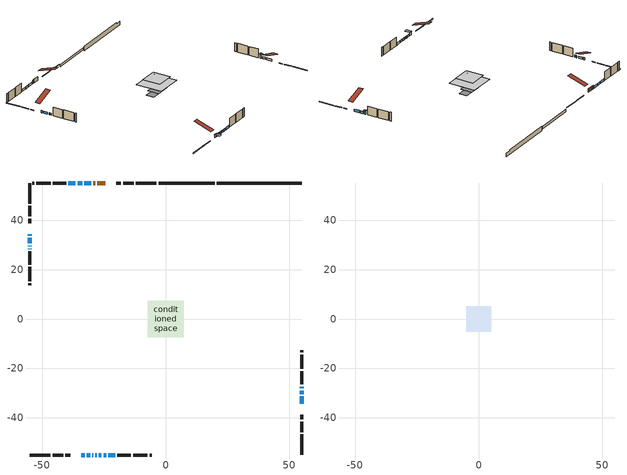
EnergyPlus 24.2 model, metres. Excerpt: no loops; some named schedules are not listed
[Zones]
conditioned space
 floor outside (Floor1 construction): -2.98,-2.98 -2.98,2.98 2.98,2.98 2.98,-2.98 z0.61
 floor adiabatic (Floor3 construction): -3.13,-3.13 -3.13,3.13 3.13,3.13 3.13,-3.13 z0.61
 floor adiabatic (AdiabaticFloorConstruction): -7.32,-7.32 -7.32,7.32 7.32,7.32 7.32,-7.32 z3.05
 floor foundation (Slab1 construction): -6.36,-2.23 -6.36,2.23 6.36,2.23 6.36,-2.23 z-1.83
 floor foundation (Slab2 construction): -3.13,-3.13 -3.13,3.13 3.13,3.13 3.13,-3.13 z-1.05
 wall outside (RimJoist1 construction): -3.75,55 -12.1,55 / -55,-55 -46.64,-55 / -55,55 -55,46.64 / 55,-55 55,-46.64 z0.61:0.91
 wall outside (RimJoist2 construction): -13.03,55 -17.26,55 / -45.72,-55 -41.49,-55 / -55,45.72 -55,41.49 / 55,-45.72 55,-41.49 z0.61:0.91
 wall outside (RimJoist3 construction): -18.19,55 -20.06,55 / -40.56,-55 -38.68,-55 / -55,40.56 -55,38.68 / 55,-40.56 55,-38.68 z0.61:0.91
 wall outside (AdiabaticWallConstruction 1): -24.54,55 -27.68,55 / -28.61,55 -29.24,55 z0.61:2.64
 wall outside (AdiabaticWallConstruction): -34.21,-55 -32.84,-55 z0.61:2.29; -30.16,55 -32.94,55 / 55,-34.21 55,-31.33 / -31.91,-55 -30.58,-55 / -55,34.21 -55,33.74 / -33.87,55 -35.65,55 / 55,-30.4 55,-28.92 / -55,32.82 -55,30.61 / -29.66,-55 -29.4,-55 / -28.47,-55 -27.93,-55 / -27.01,-55 -26.05,-55 / -55,29.68 -55,29.41 / -55,28.48 -55,28.29 / -25.13,-55 -24.15,-55 / -23.23,-55 -20.45,-55 / -36.57,55 -39.35,55 z0.61:1.83; 55,-27.99 55,-27.38 z0.61:2.62
 wall outside (Wall1 construction): -40.28,55 -45.65,55 / -19.52,-55 -14.15,-55 / -55,27.36 -55,21.99 / 55,-26.45 55,-21.08 z0.61:5.49
 wall outside (Wall2 construction): -46.58,55 -52.33,55 / -13.22,-55 -7.47,-55 / -55,21.07 -55,15.31 / 55,-20.15 55,-14.39 z0.61:5.49
 wall outside (Wall3 construction): -53.26,55 -54.07,55 / -6.54,-55 -5.73,-55 / -55,14.38 -55,13.57 / 55,-13.47 55,-12.66 z0.61:5.49
 wall foundation (FoundationWall1 construction): 20.65,55,-1.83 20.65,55,0.61 51.57,55,0.61 51.57,55,-0.01 55,55,-0.01 55,55,-1.83
 wall foundation (FoundationWall2 construction): 19.72,55 -2.82,55 z-1.05:0.15
 window (WindowConstruction 12): -34.21,-55 -32.84,-55 z0.61:2.29
 window (WindowConstruction 6): -30.17,55 -32.94,55 z0.61:1.83
 window (WindowConstruction 7): 55,-34.21 55,-31.33 z0.61:1.83
 window (WindowConstruction 13): -31.91,-55 -30.58,-55 z0.61:1.83
 window (WindowConstruction 8): -55,34.21 -55,33.74 z0.61:1.83
 window (WindowConstruction 9): -33.87,55 -35.65,55 z0.61:1.83
 window (WindowConstruction 10): 55,-30.4 55,-28.92 z0.61:1.83
 window (WindowConstruction 11): -55,32.82 -55,30.61 z0.61:1.83
 window (WindowConstruction 14): -29.65,-55 -29.4,-55 z0.61:1.83
 window (WindowConstruction 15): -28.47,-55 -27.94,-55 z0.61:1.83
 window (WindowConstruction 16): -27.01,-55 -26.05,-55 z0.61:1.83
 window (WindowConstruction): 55,-27.99 55,-27.38 z0.61:2.62
 window (WindowConstruction 1): -55,29.68 -55,29.41 z0.61:1.83
 window (WindowConstruction 2): -55,28.48 -55,28.29 z0.61:1.83
 window (WindowConstruction 3): -25.13,-55 -24.15,-55 z0.61:1.83
 window (WindowConstruction 4): -23.22,-55 -20.45,-55 z0.61:1.83
 window (WindowConstruction 5): -36.58,55 -39.35,55 z0.61:1.83
 door (Door): -24.54,55 -27.68,55 z0.61:2.64
 door (Door 1): -28.61,55 -29.24,55 z0.61:2.64
 ceiling adiabatic (AdiabaticFloorConstruction): 7.32,-7.32 7.32,7.32 -7.32,7.32 -7.32,-7.32 z3.05
 roof outside (Roof1 construction): -3.17,3.17 -3.17,-3.17 3.17,-3.17 3.17,3.17 z5.49
attic - vented
 floor to conditioned space (Floor2 construction Reversed): -5.1,-5.1 -5.1,5.1 5.1,5.1 5.1,-5.1 z5.49
 roof outside (Roof2 construction): -23.61,55,5.49 -23.61,45.07,8.8 -20.99,45.07,8.8 -20.99,55,5.49; -35.14,-55,5.49 -35.14,-45.07,8.8 -37.76,-45.07,8.8 -37.76,-55,5.49; -55,35.14,5.49 -45.07,35.14,8.8 -45.07,37.76,8.8 -55,37.76,5.49; 55,-35.14,5.49 45.07,-35.14,8.8 45.07,-37.76,8.8 55,-37.76,5.49
shading: -32.61,-55 -34.44,-55 -34.44,-58.05 -32.61,-58.05 z2.51; 55,-27.02 55,-28.35 56.07,-28.35 56.07,-27.02 z2.98
[Building]
Building 1: Terrain=Suburbs
[Site:Location]
Vancouver Intl AP_BC: Latitude {deg}=49.19; Longitude {deg}=-123.18; Time Zone {hr}=-8; Elevation {m}=4; Keep Site Location Information=Yes
[Site:GroundTemperature:Shallow]
8.06451, 6.96315, 6.87495, 7.3976, 9.49575, 11.5841, 13.3946, 14.5416, 14.639, 13.7062, 11.9418, 9.91751
[Site:WaterMainsTemperature]
Calculation Method=Schedule; Temperature Schedule=mains temperature schedule
[Material] Roughness=Rough; Thermal Absorptance=0.9
Name | Thickness {m} | Conductivity {W/m-K} | Density {kg/m3} | Specific Heat {J/kg-K} | Solar Absorptance | Visible Absorptance
asphalt or fiberglass shingles | 0.00635 | 0.162714 | 1121.4 | 1465.45 | 0.4 | 0.4
ceiling loosefill ins | 0.254 | 0.0480833 | 16.02 | 1046.75 | 0.7 | 0.7
ceiling stud and cavity | 0.1397 | 0.141673 | 65.682 | 1177.47 | 0.7 | 0.7
concrete 4.0 in. | 0.1016 | 1.803125 | 2242.8 | 837.4 | 0.7 | 0.7
concrete 8.0 in. | 0.2032 | 1.803125 | 2242.8 | 837.4 | 0.7 | 0.7
door material | 0.04445 | 0.0451087 | 512.64 | 1214.23 | 0.7 | 0.7
exterior vertical ins | 0.0504361 | 0.029427 | 32.04 | 1214.23 | 0.7 | 0.7
exterior vertical ins 1 | 0.00347186 | 0.029427 | 32.04 | 1214.23 | 0.7 | 0.7
floor covering | 0.0127 | 0.0433444 | 54.468 | 1339.84 | 0.6 | 0.6
floor covering 1 | 0.0127 | 9.015625 | 54.468 | 1339.84 | 0.6 | 0.6
floor rigid ins | 0.103632 | 0.029427 | 32.04 | 1214.23 | 0.7 | 0.7
floor rigid ins 1; wall rigid ins 1 | 0.512978 | 0.029427 | 32.04 | 1214.23 | 0.7 | 0.7
floor stud and cavity | 0.1397 | 0.14112 | 92.3553 | 1139.71 | 0.7 | 0.7
floor stud and cavity 1 | 0.0889 | 0.233522 | 50.32683 | 1063.81 | 0.7 | 0.7
floor stud and cavity 2 | 0.1397 | 1.75129 | 37.0049 | 1207.88 | 0.7 | 0.7
furniture material conditioned space 1 | 0.1524 | 0.115458 | 640.8 | 1214.23 | 0.6 | 0.6
gypsum board | 0.0127 | 0.160291 | 801 | 837.4 | 0.6 | 0.6
gypsum board 1 | 0.0127 | 0.160291 | 801 | 837.4 | 0.7 | 0.7
interior horizontal ins | 0.0378081 | 0.029427 | 32.04 | 1214.23 | 0.7 | 0.7
osb sheathing 0.5 in. | 0.0127 | 0.115458 | 512.64 | 1214.23 | 0.7 | 0.7
osb sheathing 0.75 in. | 0.01905 | 0.115458 | 512.64 | 1214.23 | 0.7 | 0.7
osb sheathing 2.0 in. | 0.0508 | 0.115458 | 512.64 | 1214.23 | 0.7 | 0.7
rim joist stud and cavity | 0.0508 | 0.0451784 | 125.044 | 1163.47 | 0.6 | 0.6
rim joist stud and cavity 1 | 0.0508 | 0.0310355 | 125.044 | 1163.47 | 0.6 | 0.6
rim joist stud and cavity 2 | 0.0508 | 0.0399817 | 125.044 | 1163.47 | 0.6 | 0.6
roof rigid ins; wall rigid ins | 0.051816 | 0.029427 | 32.04 | 1214.23 | 0.7 | 0.7
roof stud and cavity | 0.2032 | 0.135935 | 78.34581 | 1123.46 | 0.7 | 0.7
wall stud and cavity | 0.1397 | 0.248715 | 139.0536 | 1170.24 | 0.7 | 0.7
wall stud and cavity 1 | 0.1397 | 0.245635 | 139.0536 | 1170.24 | 0.7 | 0.7
wall stud and cavity 2 | 0.1397 | 0.0764279 | 139.0536 | 1170.24 | 0.7 | 0.7
wall stud and cavity 3 | 0.0889 | 0.380278 | 52.3479 | 1209.89 | 0.7 | 0.7
wall stud and cavity 4 | 0.0889 | 0.391764 | 83.0341 | 1211.67 | 0.7 | 0.7
wood siding | 0.0254 | 0.102417 | 544.68 | 1172.36 | 0.4 | 0.4
wood siding 1; wood siding 2; wood siding 3 | 0.0254 | 0.102417 | 544.68 | 1172.36 | 0.7 | 0.7
[WindowMaterial:SimpleGlazingSystem]
Name | U-Factor {W/m2-K} | Solar Heat Gain Coefficient
WindowMaterial | 2.890102 | 0.54
WindowMaterial 1 | 4.5407 | 0.63
WindowMaterial 10 | 4.33856 | 0.65
WindowMaterial 11 | 3.88489 | 0.68
WindowMaterial 12 | 4.19945 | 0.66
WindowMaterial 13 | 5.50596 | 0.61
WindowMaterial 14 | 4.87116 | 0.64
WindowMaterial 15 | 4.61451 | 0.66
WindowMaterial 2 | 5.96304 | 0.58
WindowMaterial 3 | 4.26077 | 0.68
WindowMaterial 4 | 3.3909 | 0.72
WindowMaterial 5 | 3.69013 | 0.71
WindowMaterial 6 | 3.39317 | 0.72
WindowMaterial 7 | 4.95746 | 0.64
WindowMaterial 8 | 3.526038 | 0.71
WindowMaterial 9 | 4.0416 | 0.69
[Construction]
AdiabaticFloorConstruction: floor stud and cavity 2, floor rigid ins 1, osb sheathing 0.75 in., floor covering
AdiabaticWallConstruction: wood siding 2, wall rigid ins 1, wall stud and cavity 3, gypsum board
AdiabaticWallConstruction 1: wood siding 3, wall rigid ins 1, wall stud and cavity 3, gypsum board
Door; Door 1: door material
Floor1 construction: floor stud and cavity, floor rigid ins, osb sheathing 0.75 in., floor covering
Floor2 construction Reversed: gypsum board, ceiling stud and cavity, ceiling loosefill ins
Floor3 construction: floor stud and cavity 1, floor covering 1
FoundationWall1 construction; FoundationWall2 construction: concrete 8.0 in., gypsum board 1
furniture construction conditioned space 1: furniture material conditioned space 1
PartitionWallConstruction: gypsum board, wall stud and cavity 4, gypsum board
RimJoist1 construction: wood siding 1, osb sheathing 2.0 in., rim joist stud and cavity
RimJoist2 construction: wood siding 1, osb sheathing 2.0 in., rim joist stud and cavity 1
RimJoist3 construction: wood siding 1, osb sheathing 2.0 in., rim joist stud and cavity 2
Roof1 construction: asphalt or fiberglass shingles, roof rigid ins, osb sheathing 0.75 in., roof stud and cavity, gypsum board
Roof2 construction: asphalt or fiberglass shingles
Slab1 construction; Slab2 construction: concrete 4.0 in.
Wall1 construction: wood siding, wall rigid ins, osb sheathing 0.5 in., wall stud and cavity, gypsum board
Wall2 construction: wood siding, wall rigid ins, osb sheathing 0.5 in., wall stud and cavity 1, gypsum board
Wall3 construction: wood siding, osb sheathing 0.5 in., wall stud and cavity 2, gypsum board
WindowConstruction: WindowMaterial
WindowConstruction 1: WindowMaterial 1
WindowConstruction 10: WindowMaterial 9
WindowConstruction 11: WindowMaterial 10
WindowConstruction 12: WindowMaterial 11
WindowConstruction 13: WindowMaterial 12
WindowConstruction 14: WindowMaterial 13
WindowConstruction 15: WindowMaterial 14
WindowConstruction 16: WindowMaterial 15
WindowConstruction 2: WindowMaterial 2
WindowConstruction 3: WindowMaterial 3
WindowConstruction 4; WindowConstruction 5: WindowMaterial 4
WindowConstruction 6: WindowMaterial 5
WindowConstruction 7: WindowMaterial 6
WindowConstruction 8: WindowMaterial 7
WindowConstruction 9: WindowMaterial 8
[Zone] Multiplier=1; Part of Total Floor Area=Yes
Name | Volume {m3}
attic - vented | 55.9144
conditioned space | 758.9
[Space]
Name | Zone | Volume {m3}
attic - vented 1 | attic - vented | 55.9144
conditioned space 1 | conditioned space | 758.9
[ZoneInfiltration:EffectiveLeakageArea]
infil attic - vented 1: Zone or Space=attic - vented 1; Schedule=Always On Discrete; Effective Air Leakage Area {cm2}=4304.28; Stack Coefficient=0.000230262; Wind Coefficient=1.02525e-05
[ZoneMixing]
whole house fan mix: Zone or Space=attic - vented; Schedule=Always On Continuous; Design Flow Rate Calculation Method=Flow/Zone; Design Flow Rate {m3/s}=0; Source Zone or Space=conditioned space
[SurfaceProperty:ExposedFoundationPerimeter] Exposed Perimeter Calculation Method=TotalExposedPerimeter
Name | Total Exposed Perimeter {m}
Slab1 | 34.351
Slab2 | 22.54
[InternalMass] Zone or ZoneList=conditioned space; Space or SpaceList=conditioned space 1
Name | Construction | Surface Area {m2}
furniture mass conditioned space 1 | furniture construction conditioned space 1 | 154.088
partition wall mass | PartitionWallConstruction | 346.04
[Lights]
interior lighting: Zone or ZoneList or Space or SpaceList=conditioned space 1; Schedule=interior lighting schedule; Design Level Calculation Method=LightingLevel; Lighting Level {W}=343.2; Return Air Fraction=0; Fraction Radiant=0.6; Fraction Visible=0.2; Fraction Replaceable=1
[People]
occupants: Zone or ZoneList or Space or SpaceList=conditioned space 1; Number of People Schedule=occupants schedule; Number of People Calculation Method=People; Number of People=3; Fraction Radiant=0.314171; Sensible Heat Fraction=0.56303; Activity Level Schedule=occupants activity schedule; Carbon Dioxide Generation Rate {m3/s-W}=0; Enable ASHRAE 55 Comfort Warnings=No; Mean Radiant Temperature Calculation Type=EnclosureAveraged
[ElectricEquipment] Zone or ZoneList or Space or SpaceList=conditioned space 1; Design Level Calculation Method=EquipmentLevel
Name | Schedule | Design Level {W} | Fraction Latent | Fraction Radiant | Fraction Lost
clothes dryer | clothes dryer schedule | 140.772 | 0.015 | 0.081 | 0.85
clothes washer | clothes washer schedule | 32.1985 | 0.03 | 0.162 | 0.7
cooking range | cooking range schedule | 215.147 | 0.08 | 0.432 | 0.2
dishwasher | dishwasher schedule | 66.8632 | 0.3 | 0.18 | 0.4
fridge | fridge schedule | 72.9452 | 0 | 0.6 | 0
mech vent house fan | mech vent house fan schedule | 1.1875 | 0 | 0 | 1
mech vent house fan cfis | mech vent house fan cfis schedule | 0 | 0 | 0 | 0
misc plug loads | misc plug loads schedule | 494.7 | 0.045 | 0.513 | 0.1
whole house fan | Always On Discrete | 0 | 0 | 0 | 1
[OtherEquipment] Zone or ZoneList or Space or SpaceList=conditioned space 1; Design Level Calculation Method=EquipmentLevel
Name | Fuel Type | Schedule | Design Level {W} | Fraction Latent | Fraction Radiant | Fraction Lost
clothes dryer 1 | Electricity | clothes dryer schedule | 0 | 0.015 | 0.081 | 0.85
cooking range 1 | Electricity | cooking range schedule | 0 | 0.08 | 0.432 | 0.2
general water use latent | None | general water use schedule | 62.594 | 1 | 0 | 0
general water use sensible | None | general water use schedule | -61.6891 | 0 | 0.6 | 0
mech vent house fan latent load | None | Always On Discrete | 0 | 1 | 0 | 0
mech vent house fan sensible load | None | Always On Discrete | 0 | 0 | 0 | 0
water heater energy adjustment1 | NaturalGas | Always On Discrete | 0.01 | 0 | 0 | 1
[ZoneInfiltration:DesignFlowRate] Zone or ZoneList or Space or SpaceList=conditioned space 1; Schedule=Always On Discrete; Design Flow Rate Calculation Method=Flow/Zone; Design Flow Rate {m3/s}=0
infil flow; natural vent flow; whole house fan flow
[Foundation:Kiva] Initial Indoor Air Temperature {C}=18; Wall Depth Below Slab {m}=0.2032; Custom Block X Position 1 {m}=0.2159; Custom Block Z Position 1 {m}=0
Name | Interior Horizontal Insulation Material | Interior Horizontal Insulation Depth {m} | Interior Horizontal Insulation Width {m} | Wall Height Above Grade {m} | Custom Block Material Name 1 | Custom Block Depth 1 {m}
Foundation Kiva 1 | interior horizontal ins | 0 | 0.599999 | 0.609996 | exterior vertical ins | 2.43998
Foundation Kiva 2 |  |  |  | 0.149992 | exterior vertical ins 1 | 1.2
[Foundation:Kiva:Settings]
Soil Conductivity {W/m-K}=0.849921; Soil Density {kg/m3}=1842.3; Soil Specific Heat {J/kg-K}=418.7; Ground Solar Absorptivity=0.9; Ground Thermal Absorptivity=0.9; Ground Surface Roughness {m}=0.03; Far-Field Width {m}=40; Deep-Ground Boundary Condition=ZeroFlux; Deep-Ground Depth {m}=40; Minimum Cell Dimension {m}=0.2; Maximum Cell Growth Coefficient=3; Simulation Timestep=Timestep
[Exterior:Lights]
exterior lighting: Schedule=exterior lighting schedule; Design Level {W}=75.6
[Schedule:Constant]
Name | Hourly Value
Always On Continuous; mech vent house fan schedule; mech vent house fan cfis schedule; Always On Discrete | 1
occupants activity schedule | 117.228
fridge schedule | 0
[Schedule:Week:Daily]
interior lighting schedule Week Rule - Jan1-Jan27: interior lighting schedule day, interior lighting schedule day, interior lighting schedule day, interior lighting schedule day, interior lighting schedule day, interior lighting schedule day, interior lighting schedule day, interior lighting schedule default day, interior lighting schedule default day, interior lighting schedule default day, interior lighting schedule default day, interior lighting schedule default day
interior lighting schedule Week Rule - Jan28-Feb3: interior lighting schedule day, interior lighting schedule day, interior lighting schedule day, interior lighting schedule day, interior lighting schedule day 1, interior lighting schedule day 1, interior lighting schedule day 1, interior lighting schedule default day, interior lighting schedule default day, interior lighting schedule default day, interior lighting schedule default day, interior lighting schedule default day
interior lighting schedule Week Rule - Feb4-Feb24: interior lighting schedule day 1, interior lighting schedule day 1, interior lighting schedule day 1, interior lighting schedule day 1, interior lighting schedule day 1, interior lighting schedule day 1, interior lighting schedule day 1, interior lighting schedule default day, interior lighting schedule default day, interior lighting schedule default day, interior lighting schedule default day, interior lighting schedule default day
interior lighting schedule Week Rule - Feb25-Mar3: interior lighting schedule day 1, interior lighting schedule day 1, interior lighting schedule day 1, interior lighting schedule day 1, interior lighting schedule day 2, interior lighting schedule day 2, interior lighting schedule day 2, interior lighting schedule default day, interior lighting schedule default day, interior lighting schedule default day, interior lighting schedule default day, interior lighting schedule default day
interior lighting schedule Week Rule - Mar4-Mar31: interior lighting schedule day 2, interior lighting schedule day 2, interior lighting schedule day 2, interior lighting schedule day 2, interior lighting schedule day 2, interior lighting schedule day 2, interior lighting schedule day 2, interior lighting schedule default day, interior lighting schedule default day, interior lighting schedule default day, interior lighting schedule default day, interior lighting schedule default day
interior lighting schedule Week Rule - Apr1-Apr28: interior lighting schedule day 3, interior lighting schedule day 3, interior lighting schedule day 3, interior lighting schedule day 3, interior lighting schedule day 3, interior lighting schedule day 3, interior lighting schedule day 3, interior lighting schedule default day, interior lighting schedule default day, interior lighting schedule default day, interior lighting schedule default day, interior lighting schedule default day
interior lighting schedule Week Rule - Apr29-May5: interior lighting schedule day 3, interior lighting schedule day 3, interior lighting schedule day 4, interior lighting schedule day 4, interior lighting schedule day 4, interior lighting schedule day 4, interior lighting schedule day 4, interior lighting schedule default day, interior lighting schedule default day, interior lighting schedule default day, interior lighting schedule default day, interior lighting schedule default day
interior lighting schedule Week Rule - May6-May26: interior lighting schedule day 4, interior lighting schedule day 4, interior lighting schedule day 4, interior lighting schedule day 4, interior lighting schedule day 4, interior lighting schedule day 4, interior lighting schedule day 4, interior lighting schedule default day, interior lighting schedule default day, interior lighting schedule default day, interior lighting schedule default day, interior lighting schedule default day
interior lighting schedule Week Rule - May27-Jun2: interior lighting schedule day 4, interior lighting schedule day 4, interior lighting schedule day 4, interior lighting schedule day 4, interior lighting schedule day 4, interior lighting schedule day 5, interior lighting schedule day 5, interior lighting schedule default day, interior lighting schedule default day, interior lighting schedule default day, interior lighting schedule default day, interior lighting schedule default day
interior lighting schedule Week Rule - Jun3-Jun30: interior lighting schedule day 5, interior lighting schedule day 5, interior lighting schedule day 5, interior lighting schedule day 5, interior lighting schedule day 5, interior lighting schedule day 5, interior lighting schedule day 5, interior lighting schedule default day, interior lighting schedule default day, interior lighting schedule default day, interior lighting schedule default day, interior lighting schedule default day
interior lighting schedule Week Rule - Jul1-Jul28: interior lighting schedule day 6, interior lighting schedule day 6, interior lighting schedule day 6, interior lighting schedule day 6, interior lighting schedule day 6, interior lighting schedule day 6, interior lighting schedule day 6, interior lighting schedule default day, interior lighting schedule default day, interior lighting schedule default day, interior lighting schedule default day, interior lighting schedule default day
interior lighting schedule Week Rule - Jul29-Aug4: interior lighting schedule day 6, interior lighting schedule day 6, interior lighting schedule day 6, interior lighting schedule day 7, interior lighting schedule day 7, interior lighting schedule day 7, interior lighting schedule day 7, interior lighting schedule default day, interior lighting schedule default day, interior lighting schedule default day, interior lighting schedule default day, interior lighting schedule default day
interior lighting schedule Week Rule - Aug5-Aug25: interior lighting schedule day 7, interior lighting schedule day 7, interior lighting schedule day 7, interior lighting schedule day 7, interior lighting schedule day 7, interior lighting schedule day 7, interior lighting schedule day 7, interior lighting schedule default day, interior lighting schedule default day, interior lighting schedule default day, interior lighting schedule default day, interior lighting schedule default day
interior lighting schedule Week Rule - Aug26-Sep1: interior lighting schedule day 7, interior lighting schedule day 7, interior lighting schedule day 7, interior lighting schedule day 7, interior lighting schedule day 7, interior lighting schedule day 7, interior lighting schedule day 8, interior lighting schedule default day, interior lighting schedule default day, interior lighting schedule default day, interior lighting schedule default day, interior lighting schedule default day
interior lighting schedule Week Rule - Sep2-Sep29: interior lighting schedule day 8, interior lighting schedule day 8, interior lighting schedule day 8, interior lighting schedule day 8, interior lighting schedule day 8, interior lighting schedule day 8, interior lighting schedule day 8, interior lighting schedule default day, interior lighting schedule default day, interior lighting schedule default day, interior lighting schedule default day, interior lighting schedule default day
interior lighting schedule Week Rule - Sep30-Oct6: interior lighting schedule day 8, interior lighting schedule day 9, interior lighting schedule day 9, interior lighting schedule day 9, interior lighting schedule day 9, interior lighting schedule day 9, interior lighting schedule day 9, interior lighting schedule default day, interior lighting schedule default day, interior lighting schedule default day, interior lighting schedule default day, interior lighting schedule default day
interior lighting schedule Week Rule - Oct7-Oct27: interior lighting schedule day 9, interior lighting schedule day 9, interior lighting schedule day 9, interior lighting schedule day 9, interior lighting schedule day 9, interior lighting schedule day 9, interior lighting schedule day 9, interior lighting schedule default day, interior lighting schedule default day, interior lighting schedule default day, interior lighting schedule default day, interior lighting schedule default day
interior lighting schedule Week Rule - Oct28-Nov3: interior lighting schedule day 9, interior lighting schedule day 9, interior lighting schedule day 9, interior lighting schedule day 9, interior lighting schedule day 10, interior lighting schedule day 10, interior lighting schedule day 10, interior lighting schedule default day, interior lighting schedule default day, interior lighting schedule default day, interior lighting schedule default day, interior lighting schedule default day
interior lighting schedule Week Rule - Nov4-Nov24: interior lighting schedule day 10, interior lighting schedule day 10, interior lighting schedule day 10, interior lighting schedule day 10, interior lighting schedule day 10, interior lighting schedule day 10, interior lighting schedule day 10, interior lighting schedule default day, interior lighting schedule default day, interior lighting schedule default day, interior lighting schedule default day, interior lighting schedule default day
interior lighting schedule Week Rule - Nov25-Dec1: interior lighting schedule day 10, interior lighting schedule day 10, interior lighting schedule day 10, interior lighting schedule day 10, interior lighting schedule day 10, interior lighting schedule day 10, interior lighting schedule day 11, interior lighting schedule default day, interior lighting schedule default day, interior lighting schedule default day, interior lighting schedule default day, interior lighting schedule default day
interior lighting schedule Week Rule - Dec2-Dec31: interior lighting schedule day 11, interior lighting schedule day 11, interior lighting schedule day 11, interior lighting schedule day 11, interior lighting schedule day 11, interior lighting schedule day 11, interior lighting schedule day 11, interior lighting schedule default day, interior lighting schedule default day, interior lighting schedule default day, interior lighting schedule default day, interior lighting schedule default day
occupants schedule Week Rule - Jan1-Dec31: occupants schedule day, occupants schedule day, occupants schedule day, occupants schedule day, occupants schedule day, occupants schedule day, occupants schedule day, occupants schedule default day, occupants schedule default day, occupants schedule default day, occupants schedule default day, occupants schedule default day
clothes dryer schedule Week Rule - Jan1-Dec31: clothes dryer schedule day, clothes dryer schedule day, clothes dryer schedule day, clothes dryer schedule day, clothes dryer schedule day, clothes dryer schedule day, clothes dryer schedule day, clothes dryer schedule default day, clothes dryer schedule default day, clothes dryer schedule default day, clothes dryer schedule default day, clothes dryer schedule default day
clothes washer schedule Week Rule - Jan1-Dec31: clothes washer schedule day, clothes washer schedule day, clothes washer schedule day, clothes washer schedule day, clothes washer schedule day, clothes washer schedule day, clothes washer schedule day, clothes washer schedule default day, clothes washer schedule default day, clothes washer schedule default day, clothes washer schedule default day, clothes washer schedule default day
cooking range schedule Week Rule - Jan1-Dec31: cooking range schedule day, cooking range schedule day, cooking range schedule day, cooking range schedule day, cooking range schedule day, cooking range schedule day, cooking range schedule day, cooking range schedule default day, cooking range schedule default day, cooking range schedule default day, cooking range schedule default day, cooking range schedule default day
dishwasher schedule Week Rule - Jan1-Dec31: dishwasher schedule day, dishwasher schedule day, dishwasher schedule day, dishwasher schedule day, dishwasher schedule day, dishwasher schedule day, dishwasher schedule day, dishwasher schedule default day, dishwasher schedule default day, dishwasher schedule default day, dishwasher schedule default day, dishwasher schedule default day
misc plug loads schedule Week Rule - Jan1-Dec31: misc plug loads schedule day, misc plug loads schedule day, misc plug loads schedule day, misc plug loads schedule day, misc plug loads schedule day, misc plug loads schedule day, misc plug loads schedule day, misc plug loads schedule default day, misc plug loads schedule default day, misc plug loads schedule default day, misc plug loads schedule default day, misc plug loads schedule default day
general water use schedule Week Rule - Jan1-Dec31: general water use schedule day, general water use schedule day, general water use schedule day, general water use schedule day, general water use schedule day, general water use schedule day, general water use schedule day, general water use schedule default day, general water use schedule default day, general water use schedule default day, general water use schedule default day, general water use schedule default day
exterior lighting schedule Week Rule - Jan1-Jan27: exterior lighting schedule day, exterior lighting schedule day, exterior lighting schedule day, exterior lighting schedule day, exterior lighting schedule day, exterior lighting schedule day, exterior lighting schedule day, exterior lighting schedule default day, exterior lighting schedule default day, exterior lighting schedule default day, exterior lighting schedule default day, exterior lighting schedule default day
exterior lighting schedule Week Rule - Jan28-Feb3: exterior lighting schedule day, exterior lighting schedule day, exterior lighting schedule day, exterior lighting schedule day, exterior lighting schedule day 1, exterior lighting schedule day 1, exterior lighting schedule day 1, exterior lighting schedule default day, exterior lighting schedule default day, exterior lighting schedule default day, exterior lighting schedule default day, exterior lighting schedule default day
exterior lighting schedule Week Rule - Feb4-Feb24: exterior lighting schedule day 1, exterior lighting schedule day 1, exterior lighting schedule day 1, exterior lighting schedule day 1, exterior lighting schedule day 1, exterior lighting schedule day 1, exterior lighting schedule day 1, exterior lighting schedule default day, exterior lighting schedule default day, exterior lighting schedule default day, exterior lighting schedule default day, exterior lighting schedule default day
exterior lighting schedule Week Rule - Feb25-Mar3: exterior lighting schedule day 1, exterior lighting schedule day 1, exterior lighting schedule day 1, exterior lighting schedule day 1, exterior lighting schedule day 2, exterior lighting schedule day 2, exterior lighting schedule day 2, exterior lighting schedule default day, exterior lighting schedule default day, exterior lighting schedule default day, exterior lighting schedule default day, exterior lighting schedule default day
exterior lighting schedule Week Rule - Mar4-Mar31: exterior lighting schedule day 2, exterior lighting schedule day 2, exterior lighting schedule day 2, exterior lighting schedule day 2, exterior lighting schedule day 2, exterior lighting schedule day 2, exterior lighting schedule day 2, exterior lighting schedule default day, exterior lighting schedule default day, exterior lighting schedule default day, exterior lighting schedule default day, exterior lighting schedule default day
exterior lighting schedule Week Rule - Apr1-Apr28: exterior lighting schedule day 3, exterior lighting schedule day 3, exterior lighting schedule day 3, exterior lighting schedule day 3, exterior lighting schedule day 3, exterior lighting schedule day 3, exterior lighting schedule day 3, exterior lighting schedule default day, exterior lighting schedule default day, exterior lighting schedule default day, exterior lighting schedule default day, exterior lighting schedule default day
exterior lighting schedule Week Rule - Apr29-May5: exterior lighting schedule day 3, exterior lighting schedule day 3, exterior lighting schedule day 4, exterior lighting schedule day 4, exterior lighting schedule day 4, exterior lighting schedule day 4, exterior lighting schedule day 4, exterior lighting schedule default day, exterior lighting schedule default day, exterior lighting schedule default day, exterior lighting schedule default day, exterior lighting schedule default day
exterior lighting schedule Week Rule - May6-May26: exterior lighting schedule day 4, exterior lighting schedule day 4, exterior lighting schedule day 4, exterior lighting schedule day 4, exterior lighting schedule day 4, exterior lighting schedule day 4, exterior lighting schedule day 4, exterior lighting schedule default day, exterior lighting schedule default day, exterior lighting schedule default day, exterior lighting schedule default day, exterior lighting schedule default day
exterior lighting schedule Week Rule - May27-Jun2: exterior lighting schedule day 4, exterior lighting schedule day 4, exterior lighting schedule day 4, exterior lighting schedule day 4, exterior lighting schedule day 4, exterior lighting schedule day 5, exterior lighting schedule day 5, exterior lighting schedule default day, exterior lighting schedule default day, exterior lighting schedule default day, exterior lighting schedule default day, exterior lighting schedule default day
exterior lighting schedule Week Rule - Jun3-Jun30: exterior lighting schedule day 5, exterior lighting schedule day 5, exterior lighting schedule day 5, exterior lighting schedule day 5, exterior lighting schedule day 5, exterior lighting schedule day 5, exterior lighting schedule day 5, exterior lighting schedule default day, exterior lighting schedule default day, exterior lighting schedule default day, exterior lighting schedule default day, exterior lighting schedule default day
exterior lighting schedule Week Rule - Jul1-Jul28: exterior lighting schedule day 6, exterior lighting schedule day 6, exterior lighting schedule day 6, exterior lighting schedule day 6, exterior lighting schedule day 6, exterior lighting schedule day 6, exterior lighting schedule day 6, exterior lighting schedule default day, exterior lighting schedule default day, exterior lighting schedule default day, exterior lighting schedule default day, exterior lighting schedule default day
exterior lighting schedule Week Rule - Jul29-Aug4: exterior lighting schedule day 6, exterior lighting schedule day 6, exterior lighting schedule day 6, exterior lighting schedule day 7, exterior lighting schedule day 7, exterior lighting schedule day 7, exterior lighting schedule day 7, exterior lighting schedule default day, exterior lighting schedule default day, exterior lighting schedule default day, exterior lighting schedule default day, exterior lighting schedule default day
exterior lighting schedule Week Rule - Aug5-Aug25: exterior lighting schedule day 7, exterior lighting schedule day 7, exterior lighting schedule day 7, exterior lighting schedule day 7, exterior lighting schedule day 7, exterior lighting schedule day 7, exterior lighting schedule day 7, exterior lighting schedule default day, exterior lighting schedule default day, exterior lighting schedule default day, exterior lighting schedule default day, exterior lighting schedule default day
exterior lighting schedule Week Rule - Aug26-Sep1: exterior lighting schedule day 7, exterior lighting schedule day 7, exterior lighting schedule day 7, exterior lighting schedule day 7, exterior lighting schedule day 7, exterior lighting schedule day 7, exterior lighting schedule day 8, exterior lighting schedule default day, exterior lighting schedule default day, exterior lighting schedule default day, exterior lighting schedule default day, exterior lighting schedule default day
exterior lighting schedule Week Rule - Sep2-Sep29: exterior lighting schedule day 8, exterior lighting schedule day 8, exterior lighting schedule day 8, exterior lighting schedule day 8, exterior lighting schedule day 8, exterior lighting schedule day 8, exterior lighting schedule day 8, exterior lighting schedule default day, exterior lighting schedule default day, exterior lighting schedule default day, exterior lighting schedule default day, exterior lighting schedule default day
exterior lighting schedule Week Rule - Sep30-Oct6: exterior lighting schedule day 8, exterior lighting schedule day 9, exterior lighting schedule day 9, exterior lighting schedule day 9, exterior lighting schedule day 9, exterior lighting schedule day 9, exterior lighting schedule day 9, exterior lighting schedule default day, exterior lighting schedule default day, exterior lighting schedule default day, exterior lighting schedule default day, exterior lighting schedule default day
[Schedule:Year]
interior lighting schedule: interior lighting schedule Week Rule - Jan1-Jan27, 1, 1, 1, 27, interior lighting schedule Week Rule - Jan28-Feb3, 1, 28, 2, 3, interior lighting schedule Week Rule - Feb4-Feb24, 2, 4, 2, 24, interior lighting schedule Week Rule - Feb25-Mar3, 2, 25, 3, 3, interior lighting schedule Week Rule - Mar4-Mar31, 3, 4, 3, 31, interior lighting schedule Week Rule - Apr1-Apr28, 4, 1, 4, 28, interior lighting schedule Week Rule - Apr29-May5, 4, 29, 5, 5, interior lighting schedule Week Rule - May6-May26, 5, 6, 5, 26, interior lighting schedule Week Rule - May27-Jun2, 5, 27, 6, 2, interior lighting schedule Week Rule - Jun3-Jun30, 6, 3, 6, 30, interior lighting schedule Week Rule - Jul1-Jul28, 7, 1, 7, 28, interior lighting schedule Week Rule - Jul29-Aug4, 7, 29, 8, 4, interior lighting schedule Week Rule - Aug5-Aug25, 8, 5, 8, 25, interior lighting schedule Week Rule - Aug26-Sep1, 8, 26, 9, 1, interior lighting schedule Week Rule - Sep2-Sep29, 9, 2, 9, 29, interior lighting schedule Week Rule - Sep30-Oct6, 9, 30, 10, 6, interior lighting schedule Week Rule - Oct7-Oct27, 10, 7, 10, 27, interior lighting schedule Week Rule - Oct28-Nov3, 10, 28, 11, 3, interior lighting schedule Week Rule - Nov4-Nov24, 11, 4, 11, 24, interior lighting schedule Week Rule - Nov25-Dec1, 11, 25, 12, 1, interior lighting schedule Week Rule - Dec2-Dec31, 12, 2, 12, 31
occupants schedule: occupants schedule Week Rule - Jan1-Dec31, 1, 1, 12, 31
clothes dryer schedule: clothes dryer schedule Week Rule - Jan1-Dec31, 1, 1, 12, 31
clothes washer schedule: clothes washer schedule Week Rule - Jan1-Dec31, 1, 1, 12, 31
cooking range schedule: cooking range schedule Week Rule - Jan1-Dec31, 1, 1, 12, 31
dishwasher schedule: dishwasher schedule Week Rule - Jan1-Dec31, 1, 1, 12, 31
misc plug loads schedule: misc plug loads schedule Week Rule - Jan1-Dec31, 1, 1, 12, 31
general water use schedule: general water use schedule Week Rule - Jan1-Dec31, 1, 1, 12, 31
exterior lighting schedule: exterior lighting schedule Week Rule - Jan1-Jan27, 1, 1, 1, 27, exterior lighting schedule Week Rule - Jan28-Feb3, 1, 28, 2, 3, exterior lighting schedule Week Rule - Feb4-Feb24, 2, 4, 2, 24, exterior lighting schedule Week Rule - Feb25-Mar3, 2, 25, 3, 3, exterior lighting schedule Week Rule - Mar4-Mar31, 3, 4, 3, 31, exterior lighting schedule Week Rule - Apr1-Apr28, 4, 1, 4, 28, exterior lighting schedule Week Rule - Apr29-May5, 4, 29, 5, 5, exterior lighting schedule Week Rule - May6-May26, 5, 6, 5, 26, exterior lighting schedule Week Rule - May27-Jun2, 5, 27, 6, 2, exterior lighting schedule Week Rule - Jun3-Jun30, 6, 3, 6, 30, exterior lighting schedule Week Rule - Jul1-Jul28, 7, 1, 7, 28, exterior lighting schedule Week Rule - Jul29-Aug4, 7, 29, 8, 4, exterior lighting schedule Week Rule - Aug5-Aug25, 8, 5, 8, 25, exterior lighting schedule Week Rule - Aug26-Sep1, 8, 26, 9, 1, exterior lighting schedule Week Rule - Sep2-Sep29, 9, 2, 9, 29, exterior lighting schedule Week Rule - Sep30-Oct6, 9, 30, 10, 6, exterior lighting schedule Week Rule - Oct7-Oct27, 10, 7, 10, 27, exterior lighting schedule Week Rule - Oct28-Nov3, 10, 28, 11, 3, exterior lighting schedule Week Rule - Nov4-Nov24, 11, 4, 11, 24, exterior lighting schedule Week Rule - Nov25-Dec1, 11, 25, 12, 1, exterior lighting schedule Week Rule - Dec2-Dec31, 12, 2, 12, 31
[Schedule:Compact]
mains temperature schedule: Through: 01/01, For: AllDays, Until: 24:00, 11.375, Through: 01/02, For: AllDays, Until: 24:00, 11.3367, Through: 01/03, For: AllDays, Until: 24:00, 11.2994, Through: 01/04, For: AllDays, Until: 24:00, 11.2628, Through: 01/05, For: AllDays, Until: 24:00, 11.2267, Through: 01/06, For: AllDays, Until: 24:00, 11.1917, Through: 01/07, For: AllDays, Until: 24:00, 11.1578, Through: 01/08, For: AllDays, Until: 24:00, 11.1244, Through: 01/09, For: AllDays, Until: 24:00, 11.0917, Through: 01/10, For: AllDays, Until: 24:00, 11.06, Through: 01/11, For: AllDays, Until: 24:00, 11.0289, Through: 01/12, For: AllDays, Until: 24:00, 10.9989, Through: 01/13, For: AllDays, Until: 24:00, 10.97, Through: 01/14, For: AllDays, Until: 24:00, 10.9417, Through: 01/15, For: AllDays, Until: 24:00, 10.9139, Through: 01/16, For: AllDays, Until: 24:00, 10.8878, Through: 01/17, For: AllDays, Until: 24:00, 10.8622, Through: 01/18, For: AllDays, Until: 24:00, 10.8372, Through: 01/19, For: AllDays, Until: 24:00, 10.8133, Through: 01/20, For: AllDays, Until: 24:00, 10.7906, Through: 01/21, For: AllDays, Until: 24:00, 10.7683, Through: 01/22, For: AllDays, Until: 24:00, 10.7478, Through: 01/23, For: AllDays, Until: 24:00, 10.7272, Through: 01/24, For: AllDays, Until: 24:00, 10.7083, Through: 01/25, For: AllDays, Until: 24:00, 10.69, Through: 01/26, For: AllDays, Until: 24:00, 10.6728, Through: 01/27, For: AllDays, Until: 24:00, 10.6567, Through: 01/28, For: AllDays, Until: 24:00, 10.6411, Through: 01/29, For: AllDays, Until: 24:00, 10.6267, Through: 01/30, For: AllDays, Until: 24:00, 10.6133, Through: 01/31, For: AllDays, Until: 24:00, 10.6011, Through: 02/01, For: AllDays, Until: 24:00, 10.59, Through: 02/02, For: AllDays, Until: 24:00, 10.5794, Through: 02/03, For: AllDays, Until: 24:00, 10.57, Through: 02/04, For: AllDays, Until: 24:00, 10.5617, Through: 02/05, For: AllDays, Until: 24:00, 10.5539, Through: 02/06, For: AllDays, Until: 24:00, 10.5478, Through: 02/07, For: AllDays, Until: 24:00, 10.5422, Through: 02/08, For: AllDays, Until: 24:00, 10.5378, Through: 02/09, For: AllDays, Until: 24:00, 10.5339, Through: 02/10, For: AllDays, Until: 24:00, 10.5317, Through: 02/11, For: AllDays, Until: 24:00, 10.53, Through: 02/12, For: AllDays, Until: 24:00, 10.53, Through: 02/13, For: AllDays, Until: 24:00, 10.5306, Through: 02/14, For: AllDays, Until: 24:00, 10.5317, Through: 02/15, For: AllDays, Until: 24:00, 10.5344, Through: 02/16, For: AllDays, Until: 24:00, 10.5378, Through: 02/17, For: AllDays, Until: 24:00, 10.5428, Through: 02/18, For: AllDays, Until: 24:00, 10.5483, Through: 02/19, For: AllDays, Until: 24:00, 10.5544, Through: 02/20, For: AllDays, Until: 24:00, 10.5622, Through: 02/21, For: AllDays, Until: 24:00, 10.5706, Through: 02/22, For: AllDays, Until: 24:00, 10.5806, Through: 02/23, For: AllDays, Until: 24:00, 10.5911, Through: 02/24, For: AllDays, Until: 24:00, 10.6022, Through: 02/25, For: AllDays, Until: 24:00, 10.615, Through: 02/26, For: AllDays, Until: 24:00, 10.6283, Through: 02/27, For: AllDays, Until: 24:00, 10.6428, Through: 02/28, For: AllDays, Until: 24:00, 10.6583, Through: 03/01, For: AllDays, Until: 24:00, 10.6744, Through: 03/02, For: AllDays, Until: 24:00, 10.6917, Through: 03/03, For: AllDays, Until: 24:00, 10.71, Through: 03/04, For: AllDays, Until: 24:00, 10.7294, Through: 03/05, For: AllDays, Until: 24:00, 10.7494, Through: 03/06, For: AllDays, Until: 24:00, 10.7706, Through: 03/07, For: AllDays, Until: 24:00, 10.7928, Through: 03/08, For: AllDays, Until: 24:00, 10.8161, Through: 03/09, For: AllDays, Until: 24:00, 10.84, Through: 03/10, For: AllDays, Until: 24:00, 10.8644, Through: 03/11, For: AllDays, Until: 24:00, 10.8906, Through: 03/12, For: AllDays, Until: 24:00, 10.9167, Through: 03/13, For: AllDays, Until: 24:00, 10.9444, Through: 03/14, For: AllDays, Until: 24:00, 10.9728, Through: 03/15, For: AllDays, Until: 24:00, 11.0022, Through: 03/16, For: AllDays, Until: 24:00, 11.0322, Through: 03/17, For: AllDays, Until: 24:00, 11.0633, Through: 03/18, For: AllDays, Until: 24:00, 11.095, Through: 03/19, For: AllDays, Until: 24:00, 11.1278, Through: 03/20, For: AllDays, Until: 24:00, 11.1611, Through: 03/21, For: AllDays, Until: 24:00, 11.1956, Through: 03/22, For: AllDays, Until: 24:00, 11.2306, Through: 03/23, For: AllDays, Until: 24:00, 11.2667, Through: 03/24, For: AllDays, Until: 24:00, 11.3033, Through: 03/25, For: AllDays, Until: 24:00, 11.3406, Through: 03/26, For: AllDays, Until: 24:00, 11.3789, Through: 03/27, For: AllDays, Until: 24:00, 11.4178, Through: 03/28, For: AllDays, Until: 24:00, 11.4572, Through: 03/29, For: AllDays, Until: 24:00, 11.4978, Through: 03/30, For: AllDays, Until: 24:00, 11.5389, Through: 03/31, For: AllDays, Until: 24:00, 11.5811, Through: 04/01, For: AllDays, Until: 24:00, 11.6233, Through: 04/02, For: AllDays, Until: 24:00, 11.6667, Through: 04/03, For: AllDays, Until: 24:00, 11.7106, Through: 04/04, For: AllDays, Until: 24:00, 11.755, Through: 04/05, For: AllDays, Until: 24:00, 11.8006, Through: 04/06, For: AllDays, Until: 24:00, 11.8461, Through: 04/07, For: AllDays, Until: 24:00, 11.8928, Through: 04/08, For: AllDays, Until: 24:00, 11.9394, Through: 04/09, For: AllDays, Until: 24:00, 11.9872, Through: 04/10, For: AllDays, Until: 24:00, 12.0356, Through: 04/11, For: AllDays, Until: 24:00, 12.0844, Through: 04/12, For: AllDays, Until: 24:00, 12.1333, Through: 04/13, For: AllDays, Until: 24:00, 12.1833, Through: 04/14, For: AllDays, Until: 24:00, 12.2339, Through: 04/15, For: AllDays, Until: 24:00, 12.2844, Through: 04/16, For: AllDays, Until: 24:00, 12.3361, Through: 04/17, For: AllDays, Until: 24:00, 12.3878, Through: 04/18, For: AllDays, Until: 24:00, 12.44, Through: 04/19, For: AllDays, Until: 24:00, 12.4928, Through: 04/20, For: AllDays, Until: 24:00, 12.5456, Through: 04/21, For: AllDays, Until: 24:00, 12.5994, Through: 04/22, For: AllDays, Until: 24:00, 12.6533, Through: 04/23, For: AllDays, Until: 24:00, 12.7072, Through: 04/24, For: AllDays, Until: 24:00, 12.7622, Through: 04/25, For: AllDays, Until: 24:00, 12.8172, Through: 04/26, For: AllDays, Until: 24:00, 12.8722, Through: 04/27, For: AllDays, Until: 24:00, 12.9278, Through: 04/28, For: AllDays, Until: 24:00, 12.9839, Through: 04/29, For: AllDays, Until: 24:00, 13.04, Through: 04/30, For: AllDays, Until: 24:00, 13.0961, Through: 05/01, For: AllDays, Until: 24:00, 13.1533, Through: 05/02, For: AllDays, Until: 24:00, 13.21, Through: 05/03, For: AllDays, Until: 24:00, 13.2672, Through: 05/04, For: AllDays, Until: 24:00, 13.3244, Through: 05/05, For: AllDays, Until: 24:00, 13.3817, Through: 05/06, For: AllDays, Until: 24:00, 13.4394, Through: 05/07, For: AllDays, Until: 24:00, 13.4972, Through: 05/08, For: AllDays, Until: 24:00, 13.555, Through: 05/09, For: AllDays, Until: 24:00, 13.6133, Through: 05/10, For: AllDays, Until: 24:00, 13.6711, Through: 05/11, For: AllDays, Until: 24:00, 13.7294, Through: 05/12, For: AllDays, Until: 24:00, 13.7878, Through: 05/13, For: AllDays, Until: 24:00, 13.8461, Through: 05/14, For: AllDays, Until: 24:00, 13.9044, Through: 05/15, For: AllDays, Until: 24:00, 13.9628, Through: 05/16, For: AllDays, Until: 24:00, 14.0211, Through: 05/17, For: AllDays, Until: 24:00, 14.0789, Through: 05/18, For: AllDays, Until: 24:00, 14.1372, Through: 05/19, For: AllDays, Until: 24:00, 14.1956, Through: 05/20, For: AllDays, Until: 24:00, 14.2533, Through: 05/21, For: AllDays, Until: 24:00, 14.3117, Through: 05/22, For: AllDays, Until: 24:00, 14.3694, Through: 05/23, For: AllDays, Until: 24:00, 14.4272, Through: 05/24, For: AllDays, Until: 24:00, 14.4844, Through: 05/25, For: AllDays, Until: 24:00, 14.5422, Through: 05/26, For: AllDays, Until: 24:00, 14.5994, Through: 05/27, For: AllDays, Until: 24:00, 14.6561, Through: 05/28, For: AllDays, Until: 24:00, 14.7128, Through: 05/29, For: AllDays, Until: 24:00, 14.7694, Through: 05/30, For: AllDays, Until: 24:00, 14.8261, Through: 05/31, For: AllDays, Until: 24:00, 14.8817, Through: 06/01, For: AllDays, Until: 24:00, 14.9378, Through: 06/02, For: AllDays, Until: 24:00, 14.9933, Through: 06/03, For: AllDays, Until: 24:00, 15.0483, Through: 06/04, For: AllDays, Until: 24:00, 15.1028, Through: 06/05, For: AllDays, Until: 24:00, 15.1572, Through: 06/06, For: AllDays, Until: 24:00, 15.2117, Through: 06/07, For: AllDays, Until: 24:00, 15.265, Through: 06/08, For: AllDays, Until: 24:00, 15.3183, Through: 06/09, For: AllDays, Until: 24:00, 15.3711, Through: 06/10, For: AllDays, Until: 24:00, 15.4239, Through: 06/11, For: AllDays, Until: 24:00, 15.4756, Through: 06/12, For: AllDays, Until: 24:00, 15.5272, Through: 06/13, For: AllDays, Until: 24:00, 15.5783, Through: 06/14, For: AllDays, Until: 24:00, 15.6289, Through: 06/15, For: AllDays, Until: 24:00, 15.6789, Through: 06/16, For: AllDays, Until: 24:00, 15.7283, Through: 06/17, For: AllDays, Until: 24:00, 15.7772, Through: 06/18, For: AllDays, Until: 24:00, 15.8261, Through: 06/19, For: AllDays, Until: 24:00, 15.8739, Through: 06/20, For: AllDays, Until: 24:00, 15.9211, Through: 06/21, For: AllDays, Until: 24:00, 15.9678, Through: 06/22, For: AllDays, Until: 24:00, 16.0139, Through: 06/23, For: AllDays, Until: 24:00, 16.0594, Through: 06/24, For: AllDays, Until: 24:00, 16.1044, Through: 06/25, For: AllDays, Until: 24:00, 16.1483, Through: 06/26, For: AllDays, Until: 24:00, 16.1922, Through: 06/27, For: AllDays, Until: 24:00, 16.235, Through: 06/28, For: AllDays, Until: 24:00, 16.2772, Through: 06/29, For: AllDays, Until: 24:00, 16.3183, Through: 06/30, For: AllDays, Until: 24:00, 16.3594, Through: 07/01, For: AllDays, Until: 24:00, 16.3994, Through: 07/02, For: AllDays, Until: 24:00, 16.4389, Through: 07/03, For: AllDays, Until: 24:00, 16.4772, Through: 07/04, For: AllDays, Until: 24:00, 16.515, Through: 07/05, For: AllDays, Until: 24:00, 16.5522, Through: 07/06, For: AllDays, Until: 24:00, 16.5883, Through: 07/07, For: AllDays, Until: 24:00, 16.6239, Through: 07/08, For: AllDays, Until: 24:00, 16.6583, Through: 07/09, For: AllDays, Until: 24:00, 16.6922, Through: 07/10, For: AllDays, Until: 24:00, 16.7256, Through: 07/11, For: AllDays, Until: 24:00, 16.7578, Through: 07/12, For: AllDays, Until: 24:00, 16.7889, Through: 07/13, For: AllDays, Until: 24:00, 16.8194, Through: 07/14, For: AllDays, Until: 24:00, 16.8489, Through: 07/15, For: AllDays, Until: 24:00, 16.8778, Through: 07/16, For: AllDays, Until: 24:00, 16.9056, Through: 07/17, For: AllDays, Until: 24:00, 16.9328, Through: 07/18, For: AllDays, Until: 24:00, 16.9589, Through: 07/19, For: AllDays, Until: 24:00, 16.9839, Through: 07/20, For: AllDays, Until: 24:00, 17.0083, Through: 07/21, For: AllDays, Until: 24:00, 17.0317, Through: 07/22, For: AllDays, Until: 24:00, 17.0544, Through: 07/23, For: AllDays, Until: 24:00, 17.0761, Through: 07/24, For: AllDays, Until: 24:00, 17.0967, Through: 07/25, For: AllDays, Until: 24:00, 17.1161, Through: 07/26, For: AllDays, Until: 24:00, 17.135, Through: 07/27, For: AllDays, Until: 24:00, 17.1528, Through: 07/28, For: AllDays, Until: 24:00, 17.1694, Through: 07/29, For: AllDays, Until: 24:00, 17.1856, Through: 07/30, For: AllDays, Until: 24:00, 17.2, Through: 07/31, For: AllDays, Until: 24:00, 17.2144, Through: 08/01, For: AllDays, Until: 24:00, 17.2272, Through: 08/02, For: AllDays, Until: 24:00, 17.2389, Through: 08/03, For: AllDays, Until: 24:00, 17.25, Through: 08/04, For: AllDays, Until: 24:00, 17.26, Through: 08/05, For: AllDays, Until: 24:00, 17.2689, Through: 08/06, For: AllDays, Until: 24:00, 17.2772, Through: 08/07, For: AllDays, Until: 24:00, 17.2839, Through: 08/08, For: AllDays, Until: 24:00, 17.29, Through: 08/09, For: AllDays, Until: 24:00, 17.295, Through: 08/10, For: AllDays, Until: 24:00, 17.2989, Through: 08/11, For: AllDays, Until: 24:00, 17.3022, Through: 08/12, For: AllDays, Until: 24:00, 17.3039, Through: 08/13, For: AllDays, Until: 24:00, 17.305, Through: 08/14, For: AllDays, Until: 24:00, 17.305, Through: 08/15, For: AllDays, Until: 24:00, 17.3039, Through: 08/16, For: AllDays, Until: 24:00, 17.3022, Through: 08/17, For: AllDays, Until: 24:00, 17.2989, Through: 08/18, For: AllDays, Until: 24:00, 17.295, Through: 08/19, For: AllDays, Until: 24:00, 17.29, Through: 08/20, For: AllDays, Until: 24:00, 17.2839, Through: 08/21, For: AllDays, Until: 24:00, 17.2772, Through: 08/22, For: AllDays, Until: 24:00, 17.2689, Through: 08/23, For: AllDays, Until: 24:00, 17.26, Through: 08/24, For: AllDays, Until: 24:00, 17.25, Through: 08/25, For: AllDays, Until: 24:00, 17.2394, Through: 08/26, For: AllDays, Until: 24:00, 17.2272, Through: 08/27, For: AllDays, Until: 24:00, 17.2144, Through: 08/28, For: AllDays, Until: 24:00, 17.2006, Through: 08/29, For: AllDays, Until: 24:00, 17.1856, Through: 08/30, For: AllDays, Until: 24:00, 17.1694, Through: 08/31, For: AllDays, Until: 24:00, 17.1528, Through: 09/01, For: AllDays, Until: 24:00, 17.135, Through: 09/02, For: AllDays, Until: 24:00, 17.1161, Through: 09/03, For: AllDays, Until: 24:00, 17.0967, Through: 09/04, For: AllDays, Until: 24:00, 17.0761, Through: 09/05, For: AllDays, Until: 24:00, 17.0544, Through: 09/06, For: AllDays, Until: 24:00, 17.0322, Through: 09/07, For: AllDays, Until: 24:00, 17.0089, Through: 09/08, For: AllDays, Until: 24:00, 16.9844, Through: 09/09, For: AllDays, Until: 24:00, 16.9589, Through: 09/10, For: AllDays, Until: 24:00, 16.9328, Through: 09/11, For: AllDays, Until: 24:00, 16.9061, Through: 09/12, For: AllDays, Until: 24:00, 16.8783, Through: 09/13, For: AllDays, Until: 24:00, 16.8494, Through: 09/14, For: AllDays, Until: 24:00, 16.8194, Through: 09/15, For: AllDays, Until: 24:00, 16.7894, Through: 09/16, For: AllDays, Until: 24:00, 16.7578, Through: 09/17, For: AllDays, Until: 24:00, 16.7256, Through: 09/18, For: AllDays, Until: 24:00, 16.6928, Through: 09/19, For: AllDays, Until: 24:00, 16.6589, Through: 09/20, For: AllDays, Until: 24:00, 16.6239, Through: 09/21, For: AllDays, Until: 24:00, 16.5889, Through: 09/22, For: AllDays, Until: 24:00, 16.5522, Through: 09/23, For: AllDays, Until: 24:00, 16.5156, Through: 09/24, For: AllDays, Until: 24:00, 16.4778, Through: 09/25, For: AllDays, Until: 24:00, 16.4389, Through: 09/26, For: AllDays, Until: 24:00, 16.3994, Through: 09/27, For: AllDays, Until: 24:00, 16.3594, Through: 09/28, For: AllDays, Until: 24:00, 16.3189, Through: 09/29, For: AllDays, Until: 24:00, 16.2772, Through: 09/30, For: AllDays, Until: 24:00, 16.235, Through: 10/01, For: AllDays, Until: 24:00, 16.1922, Through: 10/02, For: AllDays, Until: 24:00, 16.1489, Through: 10/03, For: AllDays, Until: 24:00, 16.1044, Through: 10/04, For: AllDays, Until: 24:00, 16.06, Through: 10/05, For: AllDays, Until: 24:00, 16.0144, Through: 10/06, For: AllDays, Until: 24:00, 15.9683, Through: 10/07, For: AllDays, Until: 24:00, 15.9217, Through: 10/08, For: AllDays, Until: 24:00, 15.8744, Through: 10/09, For: AllDays, Until: 24:00, 15.8261, Through: 10/10, For: AllDays, Until: 24:00, 15.7778, Through: 10/11, For: AllDays, Until: 24:00, 15.7289, Through: 10/12, For: AllDays, Until: 24:00, 15.6794, Through: 10/13, For: AllDays, Until: 24:00, 15.6294, Through: 10/14, For: AllDays, Until: 24:00, 15.5789, Through: 10/15, For: AllDays, Until: 24:00, 15.5278, Through: 10/16, For: AllDays, Until: 24:00, 15.4761, Through: 10/17, For: AllDays, Until: 24:00, 15.4244, Through: 10/18, For: AllDays, Until: 24:00, 15.3717, Through: 10/19, For: AllDays, Until: 24:00, 15.3189, Through: 10/20, For: AllDays, Until: 24:00, 15.2656, Through: 10/21, For: AllDays, Until: 24:00, 15.2117, Through: 10/22, For: AllDays, Until: 24:00, 15.1578, Through: 10/23, For: AllDays, Until: 24:00, 15.1033, Through: 10/24, For: AllDays, Until: 24:00, 15.0489, Through: 10/25, For: AllDays, Until: 24:00, 14.9933, Through: 10/26, For: AllDays, Until: 24:00, 14.9383, Through: 10/27, For: AllDays, Until: 24:00, 14.8822, Through: 10/28, For: AllDays, Until: 24:00, 14.8261, Through: 10/29, For: AllDays, Until: 24:00, 14.77, Through: 10/30, For: AllDays, Until: 24:00, 14.7133, Through: 10/31, For: AllDays, Until: 24:00, 14.6567, Through: 11/01, For: AllDays, Until: 24:00, 14.5994, Through: 11/02, For: AllDays, Until: 24:00, 14.5428, Through: 11/03, For: AllDays, Until: 24:00, 14.485, Through: 11/04, For: AllDays, Until: 24:00, 14.4278, Through: 11/05, For: AllDays, Until: 24:00, 14.37, Through: 11/06, For: AllDays, Until: 24:00, 14.3122, Through: 11/07, For: AllDays, Until: 24:00, 14.2539, Through: 11/08, For: AllDays, Until: 24:00, 14.1961, Through: 11/09, For: AllDays, Until: 24:00, 14.1378, Through: 11/10, For: AllDays, Until: 24:00, 14.0794, Through: 11/11, For: AllDays, Until: 24:00, 14.0217, Through: 11/12, For: AllDays, Until: 24:00, 13.9633, Through: 11/13, For: AllDays, Until: 24:00, 13.905, Through: 11/14, For: AllDays, Until: 24:00, 13.8467, Through: 11/15, For: AllDays, Until: 24:00, 13.7883, Through: 11/16, For: AllDays, Until: 24:00, 13.73, Through: 11/17, For: AllDays, Until: 24:00, 13.6717, Through: 11/18, For: AllDays, Until: 24:00, 13.6139, Through: 11/19, For: AllDays, Until: 24:00, 13.5556, Through: 11/20, For: AllDays, Until: 24:00, 13.4978, Through: 11/21, For: AllDays, Until: 24:00, 13.44, Through: 11/22, For: AllDays, Until: 24:00, 13.3822, Through: 11/23, For: AllDays, Until: 24:00, 13.325, Through: 11/24, For: AllDays, Until: 24:00, 13.2678, Through: 11/25, For: AllDays, Until: 24:00, 13.2106, Through: 11/26, For: AllDays, Until: 24:00, 13.1533, Through: 11/27, For: AllDays, Until: 24:00, 13.0967, Through: 11/28, For: AllDays, Until: 24:00, 13.0406, Through: 11/29, For: AllDays, Until: 24:00, 12.9844, Through: 11/30, For: AllDays, Until: 24:00, 12.9283, Through: 12/01, For: AllDays, Until: 24:00, 12.8728, Through: 12/02, For: AllDays, Until: 24:00, 12.8172, Through: 12/03, For: AllDays, Until: 24:00, 12.7622, Through: 12/04, For: AllDays, Until: 24:00, 12.7078, Through: 12/05, For: AllDays, Until: 24:00, 12.6533, Through: 12/06, For: AllDays, Until: 24:00, 12.5994, Through: 12/07, For: AllDays, Until: 24:00, 12.5461, Through: 12/08, For: AllDays, Until: 24:00, 12.4928, Through: 12/09, For: AllDays, Until: 24:00, 12.4406, Through: 12/10, For: AllDays, Until: 24:00, 12.3883, Through: 12/11, For: AllDays, Until: 24:00, 12.3361, Through: 12/12, For: AllDays, Until: 24:00, 12.285, Through: 12/13, For: AllDays, Until: 24:00, 12.2339, Through: 12/14, For: AllDays, Until: 24:00, 12.1839, Through: 12/15, For: AllDays, Until: 24:00, 12.1339, Through: 12/16, For: AllDays, Until: 24:00, 12.0844, Through: 12/17, For: AllDays, Until: 24:00, 12.0361, Through: 12/18, For: AllDays, Until: 24:00, 11.9878, Through: 12/19, For: AllDays, Until: 24:00, 11.94, Through: 12/20, For: AllDays, Until: 24:00, 11.8933, Through: 12/21, For: AllDays, Until: 24:00, 11.8467, Through: 12/22, For: AllDays, Until: 24:00, 11.8006, Through: 12/23, For: AllDays, Until: 24:00, 11.7556, Through: 12/24, For: AllDays, Until: 24:00, 11.7111, Through: 12/25, For: AllDays, Until: 24:00, 11.6672, Through: 12/26, For: AllDays, Until: 24:00, 11.6239, Through: 12/27, For: AllDays, Until: 24:00, 11.5811, Through: 12/28, For: AllDays, Until: 24:00, 11.5394, Through: 12/29, For: AllDays, Until: 24:00, 11.4983, Through: 12/30, For: AllDays, Until: 24:00, 11.4578, Through: 12/31, For: AllDays, Until: 24:00, 11.4183
